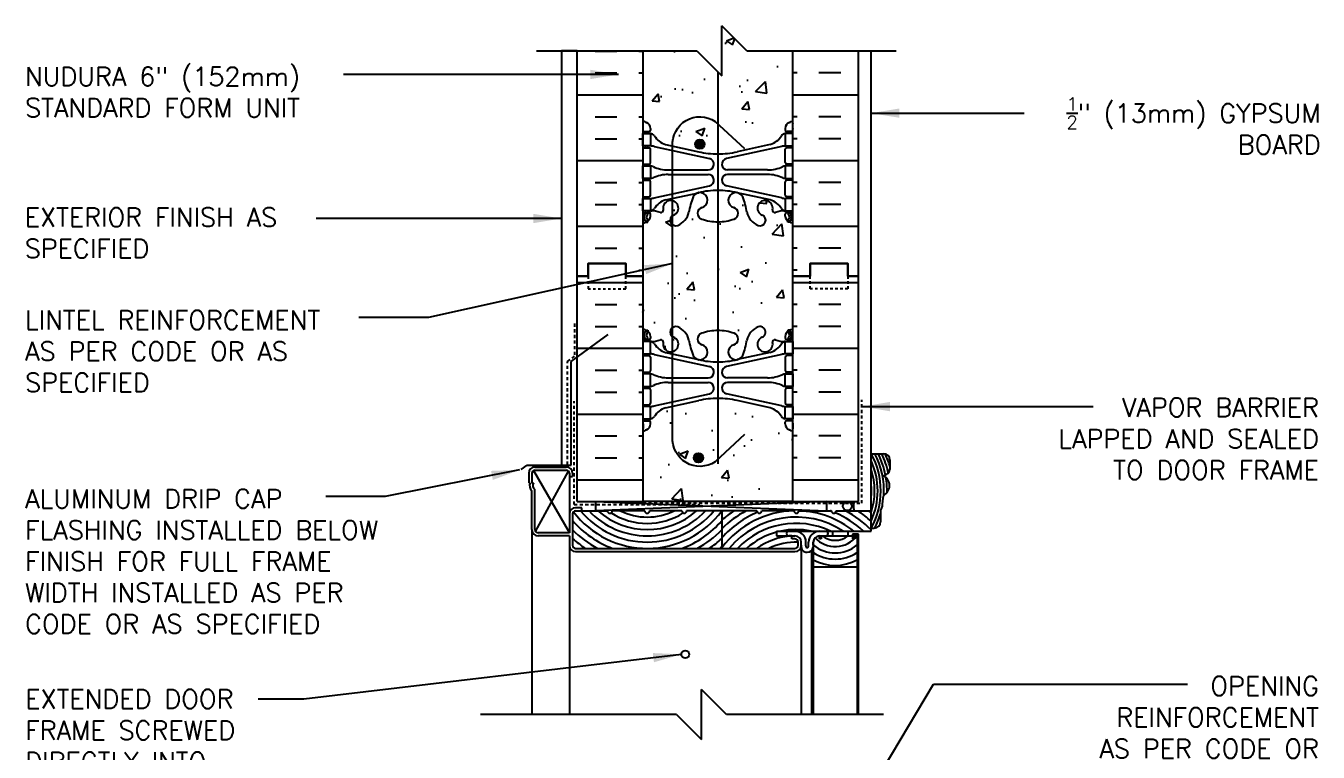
# Model space of a CAD drawing. Header units: inches. Extents: x 423 to 474.7, y 644.2 to 711.3.
# Drawn here: x 423 to 474.6, y 682.2 to 711.3 of the extents above; entities that cross this region are included whole.
import ezdxf

# ---------------------------------------------------------------- set-up
doc = ezdxf.new("R2010")
doc.units = ezdxf.units.IN
doc.header["$LTSCALE"] = 0.5
doc.header["$MEASUREMENT"] = 0
doc.linetypes.add('DASHED2', pattern=[0.375, 0.25, -0.125])
for name, color, linetype in [('HATCH', 12, 'Continuous'), ('line25', 2, 'Continuous'), ('LINE50', 5, 'Continuous'), ('LINE65', 3, 'Continuous'), ('LINE9', 9, 'Continuous'), ('TEXT', 4, 'Continuous'), ('Web_Edge', 9, 'Continuous')]:
    doc.layers.add(name, color=color, linetype=linetype)
doc.styles.add('DIM', font='romans.shx', dxfattribs={"width": 0.7})
doc.styles.add('ROMANS', font='romans.shx', dxfattribs={"height": 1.125})
doc.dimstyles.new('ext_12', dxfattribs={"dimscale": 12, "dimtxt": 0.09375, "dimasz": 0.09375, "dimexe": 0.09375, "dimexo": 0.0625, "dimgap": 0.0625, "dimtad": 1, "dimdec": 1, "dimzin": 3, "dimdsep": 46, "dimlunit": 4, "dimtxsty": 'DIM', "dimcen": 0.09, "dimdle": 0.09375, "dimclrt": 4, "dimadec": 0, "dimazin": 0, "dimtfac": 1, "dimtdec": 1, "dimtmove": 2, "dimatfit": 3, "dimfxl": 1, "dimfrac": 2, "dimtolj": 1, "dimtzin": 0, "dimarcsym": 0})

msp = doc.modelspace()

# ---------------------------------------------------------------- hatches: boundary and pattern name
at = {"layer": 'HATCH'}
h = msp.add_hatch(dxfattribs=at)
h.set_pattern_fill('AR-CONC', color=256, scale=0.5)
h.set_pattern_definition([(50, (0, 0), (3.586301, -0.313761), [0.375, -4.125]), (355, (0, 0), (-0.693757, 3.76096), [0.3, -3.3]), (100.45144, (0.299, -0.026), (2.892544, 3.4472), [0.318701, -3.50571]), (46.1842, (0, 1), (5.336207, -0.827596), [0.5625, -6.1875]), (96.63564, (0.4447, 0.931), (4.67331, 4.870593), [0.47805, -5.25857]), (351.1842, (0, 1), (4.67331, 4.870593), [0.45, -4.95]), (21, (0.5, 0.75), (2.984535, -2.013094), [0.375, -4.125]), (326, (0.5, 0.75), (1.216577, 3.62575), [0.3, -3.3]), (71.45144, (0.7487, 0.5822), (4.201112, 1.612656), [0.318701, -3.50571]), (37.5, (0, 0), (0.0607993, 1.6644693), [0, -3.26, 0, -3.35, 0, -3.3125]), (7.5, (0, 0), (1.3153477, 1.9720586), [0, -1.91, 0, -3.185, 0, -1.2625]), (327.5, (-1.115, 0), (2.6691122, -0.1127744), [0, -1.25, 0, -3.9, 0, -5.175]), (317.5, (-1.615, 0), (2.915931, 0.500525), [0, -1.625, 0, -2.59, 0, -3.675])])
h.paths.add_polyline_path([(452.735, 648.965), (451.413, 649.255, 0.057795), (450.645, 649.344, 0.057795), (449.877, 649.255), (448.555, 648.965, 0.196323), (448.106, 648.619, -0.188973), (447.95, 648.524), (447.845, 648.524), (447.845, 648.454), (447.893, 648.454, -0.414214), (447.955, 648.391), (447.955, 648.324, -0.317837), (447.788, 648.088, 0.082415), (447.645, 648.009), (447.645, 645.228), (448.598, 645.228), (449.598, 644.228), (449.598, 646.228), (450.598, 645.228), (453.645, 645.228), (453.645, 648.009, 0.082415), (453.502, 648.088, -0.317837), (453.335, 648.324), (453.335, 648.391, -0.414214), (453.398, 648.454), (453.445, 648.454), (453.445, 648.524), (453.34, 648.524, -0.188973), (453.184, 648.619, 0.196323)])
h.paths.add_polyline_path([(453.645, 654.228), (453.645, 656.317, 0.064398), (453.535, 656.383), (453.445, 656.383), (453.445, 656.424, -0.249069), (453.335, 656.631), (453.335, 656.699, -0.414214), (453.398, 656.761), (453.445, 656.761), (453.445, 656.831), (453.34, 656.831, 0.10046), (452.946, 656.774, -0.601435), (452.827, 656.879, 2.182095), (452.417, 656.666, -1), (452.253, 656.258, -0.24438), (451.805, 656.778, 0.053157), (451.639, 657.392, 1.553132), (451.281, 656.968, -0.735593), (451.294, 656.51, -0.082755), (450.645, 656.402, -0.082755), (449.996, 656.51, -0.735593), (450.009, 656.968, 1.553132), (449.651, 657.392, 0.053157), (449.485, 656.778, -0.24438), (449.037, 656.258, -1), (448.873, 656.666, 2.182095), (448.463, 656.879, -0.601435), (448.344, 656.774, 0.10046), (447.95, 656.831), (447.845, 656.831), (447.845, 656.761), (447.893, 656.761, -0.414214), (447.955, 656.699), (447.955, 656.631, -0.249069), (447.845, 656.424), (447.845, 656.383), (447.755, 656.383, 0.064398), (447.645, 656.317), (447.645, 652.139, 0.064398), (447.755, 652.073), (447.845, 652.073), (447.845, 652.031, -0.249069), (447.955, 651.824), (447.955, 651.756, -0.414214), (447.893, 651.694), (447.845, 651.694), (447.845, 651.624), (447.95, 651.624, 0.10046), (448.344, 651.681, -0.601435), (448.463, 651.576, 2.182095), (448.873, 651.789, -1), (449.037, 652.197, -0.24438), (449.485, 651.677, 0.053157), (449.651, 651.063, 1.553132), (450.009, 651.487, -0.735593), (449.996, 651.945, -0.082755), (450.645, 652.053, -0.082755), (451.294, 651.945, -0.735593), (451.281, 651.487, 1.553132), (451.639, 651.063, 0.053157), (451.805, 651.677, -0.24438), (452.253, 652.197, -1), (452.417, 651.789, 2.182095), (452.827, 651.576, -0.601435), (452.946, 651.681, 0.10046), (453.34, 651.624), (453.445, 651.624), (453.445, 651.694), (453.398, 651.694, -0.414214), (453.335, 651.756), (453.335, 651.824, -0.249069), (453.445, 652.031), (453.445, 652.073), (453.535, 652.073, 0.064398), (453.645, 652.139)])
h.paths.add_polyline_path([(453.645, 662.92), (452.801, 662.92), (452.801, 663.483), (452.614, 663.67), (452.364, 663.67), (452.176, 663.483), (452.176, 662.92), (451.551, 662.92), (451.551, 663.483), (451.364, 663.67), (451.114, 663.67), (450.926, 663.483), (450.926, 662.92), (450.53, 662.92), (450.176, 663.274), (450.176, 667.312, 0.022282), (449.877, 667.255), (448.555, 666.965, 0.196323), (448.106, 666.619, -0.188973), (447.95, 666.524), (447.845, 666.524), (447.845, 666.454), (447.893, 666.454, -0.414214), (447.955, 666.391), (447.955, 666.324, -0.317837), (447.788, 666.088, 0.082415), (447.645, 666.009), (447.645, 662.228), (447.645, 660.446, 0.082415), (447.788, 660.367, -0.317837), (447.955, 660.131), (447.955, 660.064, -0.414214), (447.893, 660.001), (447.845, 660.001), (447.845, 659.931), (447.95, 659.931, -0.188973), (448.106, 659.837, 0.196323), (448.555, 659.49), (449.877, 659.2, 0.057795), (450.645, 659.111, 0.057795), (451.413, 659.2), (452.735, 659.49, 0.196323), (453.184, 659.837, -0.188973), (453.34, 659.931), (453.445, 659.931), (453.445, 660.001), (453.398, 660.001, -0.414214), (453.335, 660.064), (453.335, 660.131, -0.317837), (453.502, 660.367, 0.082415), (453.645, 660.446)])
h.paths.add_polyline_path([(447.645, 672.228), (446.958, 672.228), (445.645, 672.228), (445.645, 670.156), (447.145, 662.228), (447.645, 662.228)])
h.paths.add_polyline_path([(452.685, 666.976), (451.413, 667.255, 0.017332), (451.185, 667.301), (451.185, 665.728), (451.435, 665.478), (452.435, 665.478), (452.685, 665.728)], flags=17)
h.paths.add_polyline_path([(453.645, 672.228), (447.645, 672.228), (447.645, 670.139, 0.064398), (447.755, 670.073), (447.845, 670.073), (447.845, 670.031, -0.249069), (447.955, 669.824), (447.955, 669.756, -0.414214), (447.893, 669.694), (447.845, 669.694), (447.845, 669.624), (447.95, 669.624, 0.10046), (448.344, 669.681, -0.601435), (448.463, 669.576, 2.182095), (448.873, 669.789, -1), (449.037, 670.197, -0.24438), (449.485, 669.677, 0.053157), (449.651, 669.063, 1.553132), (450.009, 669.487, -0.735593), (449.996, 669.945, -0.082755), (450.645, 670.053, -0.082755), (451.294, 669.945, -0.735593), (451.281, 669.487, 1.553132), (451.639, 669.063, 0.053157), (451.805, 669.677, -0.24438), (452.253, 670.197, -1), (452.417, 669.789, 2.182095), (452.827, 669.576, -0.601435), (452.946, 669.681, 0.10046), (453.34, 669.624), (453.445, 669.624), (453.445, 669.694), (453.398, 669.694, -0.414214), (453.335, 669.756), (453.335, 669.824, -0.249069), (453.445, 670.031), (453.445, 670.073), (453.535, 670.073, 0.064398), (453.645, 670.139)])
h.paths.add_polyline_path([(453.645, 695.04, 0.082415), (453.502, 695.119, -0.317837), (453.335, 695.354), (453.335, 695.422, -0.414214), (453.398, 695.484), (453.445, 695.484), (453.445, 695.554), (453.34, 695.554, -0.188973), (453.184, 695.649, 0.196323), (452.735, 695.996), (451.413, 696.286, 0.057795), (450.645, 696.375, 0.057795), (449.877, 696.286), (448.555, 695.996, 0.196323), (448.106, 695.649, -0.188973), (447.95, 695.554), (447.845, 695.554), (447.845, 695.484), (447.893, 695.484, -0.414214), (447.955, 695.422), (447.955, 695.354, -0.317837), (447.788, 695.119, 0.082415), (447.645, 695.04), (447.645, 692.258), (453.645, 692.258)])
h.paths.add_polyline_path([(453.645, 701.258), (453.645, 703.347, 0.064398), (453.535, 703.413), (453.445, 703.413), (453.445, 703.455, -0.249069), (453.335, 703.662), (453.335, 703.73, -0.414214), (453.398, 703.792), (453.445, 703.792), (453.445, 703.862), (453.34, 703.862, 0.10046), (452.946, 703.805, -0.601435), (452.827, 703.91, 2.182095), (452.417, 703.697, -1), (452.253, 703.288, -0.24438), (451.805, 703.809, 0.053157), (451.639, 704.423, 1.553132), (451.281, 703.999, -0.735593), (451.294, 703.541, -0.082755), (450.645, 703.433, -0.082755), (449.996, 703.541, -0.735593), (450.009, 703.999, 1.553132), (449.651, 704.423, 0.053157), (449.485, 703.809, -0.24438), (449.037, 703.288, -1), (448.873, 703.697, 2.182095), (448.463, 703.91, -0.601435), (448.344, 703.805, 0.10046), (447.95, 703.862), (447.845, 703.862), (447.845, 703.792), (447.893, 703.792, -0.414214), (447.955, 703.73), (447.955, 703.662, -0.249069), (447.845, 703.455), (447.845, 703.413), (447.755, 703.413, 0.064398), (447.645, 703.347), (447.645, 701.258), (447.645, 699.169, 0.064398), (447.755, 699.103), (447.845, 699.103), (447.845, 699.062, -0.249069), (447.955, 698.854), (447.955, 698.787, -0.414214), (447.893, 698.724), (447.845, 698.724), (447.845, 698.654), (447.95, 698.654, 0.10046), (448.344, 698.712, -0.601435), (448.463, 698.607, 2.182095), (448.873, 698.82, -1), (449.037, 699.228, -0.24438), (449.485, 698.707, 0.053157), (449.651, 698.093, 1.553132), (450.009, 698.518, -0.735593), (449.996, 698.976, -0.082755), (450.645, 699.084, -0.082755), (451.294, 698.976, -0.735593), (451.281, 698.518, 1.553132), (451.639, 698.093, 0.053157), (451.805, 698.707, -0.24438), (452.253, 699.228, -1), (452.417, 698.82, 2.182095), (452.827, 698.607, -0.601435), (452.946, 698.712, 0.10046), (453.34, 698.654), (453.445, 698.654), (453.445, 698.724), (453.398, 698.724, -0.414214), (453.335, 698.787), (453.335, 698.854, -0.249069), (453.445, 699.062), (453.445, 699.103), (453.535, 699.103, 0.064398), (453.645, 699.169)])
h.paths.add_polyline_path([(453.645, 710.258), (451.801, 710.258), (450.801, 711.258), (450.801, 709.258), (449.801, 710.258), (447.645, 710.258), (447.645, 707.477, 0.082415), (447.788, 707.398, -0.317837), (447.955, 707.162), (447.955, 707.095, -0.414214), (447.893, 707.032), (447.845, 707.032), (447.845, 706.962), (447.95, 706.962, -0.188973), (448.106, 706.867, 0.196323), (448.555, 706.521), (449.877, 706.23, 0.057795), (450.645, 706.141, 0.057795), (451.413, 706.23), (452.735, 706.521, 0.196323), (453.184, 706.867, -0.188973), (453.34, 706.962), (453.445, 706.962), (453.445, 707.032), (453.398, 707.032, -0.414214), (453.335, 707.095), (453.335, 707.162, -0.317837), (453.502, 707.398, 0.082415), (453.645, 707.477)])
h = msp.add_hatch(dxfattribs=at)
h.set_pattern_fill('INSUL', color=256, scale=7, style=0)
h.set_pattern_definition([(0, (-2478.5165, 304.2487), (0, 2.625), []), (0, (-2478.5165, 305.1237), (0, 2.625), [0.875, -0.875]), (0, (-2478.5165, 305.9987), (0, 2.625), [0.875, -0.875])])
h.paths.add_polyline_path([(447.645, 710.258), (445.02, 710.258), (445.02, 701.258), (445.458, 701.258), (445.458, 701.758), (446.958, 701.758), (446.958, 701.258), (447.645, 701.258)])
h = msp.add_hatch(dxfattribs=at)
h.set_pattern_fill('INSUL', color=256, scale=7, style=0)
h.set_pattern_definition([(180, (3379.8066, 304.2487), (0, 2.625), []), (180, (3379.8066, 305.1237), (0, 2.625), [0.875, -0.875]), (180, (3379.8066, 305.9987), (0, 2.625), [0.875, -0.875])])
h.paths.add_polyline_path([(456.27, 710.258), (453.645, 710.258), (453.645, 701.258), (454.333, 701.258), (454.333, 701.758), (455.833, 701.758), (455.833, 701.258), (456.27, 701.258)])
h = msp.add_hatch(dxfattribs=at)
h.set_pattern_fill('INSUL', color=256, scale=7, style=0)
h.set_pattern_definition([(0, (-2478.5165, 286.2487), (0, 2.625), []), (0, (-2478.5165, 287.1237), (0, 2.625), [0.875, -0.875]), (0, (-2478.5165, 287.9987), (0, 2.625), [0.875, -0.875])])
h.paths.add_polyline_path([(445.02, 692.258), (447.645, 692.258), (447.645, 701.258), (446.958, 701.258), (446.958, 701.758), (445.458, 701.758), (445.458, 701.258), (445.02, 701.258)])
h = msp.add_hatch(dxfattribs=at)
h.set_pattern_fill('INSUL', color=256, scale=7, style=0)
h.set_pattern_definition([(180, (3379.8066, 286.2487), (0, 2.625), []), (180, (3379.8066, 287.1237), (0, 2.625), [0.875, -0.875]), (180, (3379.8066, 287.9987), (0, 2.625), [0.875, -0.875])])
h.paths.add_polyline_path([(453.645, 692.258), (456.27, 692.258), (456.27, 701.258), (455.833, 701.258), (455.833, 701.758), (454.333, 701.758), (454.333, 701.258), (453.645, 701.258)])
at = {"layer": 'LINE65'}
for points in [[(450.114, 706.532, 1), (449.739, 706.532, 1)], [(450.055, 693.998, 1), (449.68, 693.998, 1)]]:
    msp.add_hatch(color=256, dxfattribs=at).paths.add_polyline_path(points)

# ---------------------------------------------------------------- linework, layer by layer
at = {"layer": 'HATCH', "color": 6, "linetype": 'DASHED2'}
for p, q in [((444.908, 699.362), (444.908, 698.061)), ((444.637, 697.845), (444.908, 698.061)), ((444.637, 693.728), (444.637, 697.845)), ((444.895, 692.133), (444.895, 696.258)), ((456.395, 692.191), (456.395, 696.316)), ((444.895, 692.133), (449.926, 692.133)), ((446.971, 692.191), (456.395, 692.191))]:
    msp.add_line(p, q, dxfattribs=at)
at = {"layer": 'HATCH'}
for p, q in [((443.279, 693.491), (444.708, 691.008)), ((443.359, 691.056), (444.671, 693.472)), ((445.747, 692.258), (454.987, 691.883)), ((454.987, 692.258), (445.747, 691.883))]:
    msp.add_line(p, q, dxfattribs=at)
for centre, radius, start, end in [((454.114, 692.68), 3.043, 330.7919, 29.2081), ((454.114, 692.68), 2.918, 335.54, 24.46), ((454.114, 692.68), 3.168, 356.825, 27.9516), ((454.114, 692.68), 3.293, 11.0243, 26.8034), ((454.114, 692.68), 3.418, 12.0651, 25.7495), ((454.114, 692.68), 3.543, 15.9774, 24.627), ((454.114, 692.68), 2.793, 341.9887, 18.0113), ((454.114, 692.68), 2.668, 354.5984, 5.4016), ((454.114, 692.68), 3.293, 358.8322, 9.4629), ((447.821, 694.093), 3.71, 217.2647, 323.4425), ((447.821, 694.093), 3.46, 219.6927, 320.3073), ((447.821, 694.093), 3.21, 223.5049, 316.4951), ((447.821, 694.093), 2.96, 228.2938, 311.7062), ((447.821, 694.093), 2.71, 237.7067, 302.0927), ((447.821, 694.093), 2.46, 243.9392, 296.0608), ((453.763, 688.174), 3.71, 91.1088, 142.9696), ((453.763, 688.174), 4.21, 118.2115, 134.7082), ((453.763, 688.174), 4.46, 123.7149, 131.6102), ((453.763, 688.174), 4.71, 128.0331, 128.9624), ((453.763, 688.174), 3.96, 112.8027, 138.4099), ((453.763, 688.174), 3.71, 51.3484, 88.184), ((453.763, 688.174), 3.96, 68.9628, 69.5284), ((453.763, 688.174), 3.96, 47.025, 66.6047), ((453.763, 688.174), 4.21, 44.4081, 61.7885), ((453.763, 688.174), 4.46, 47.5981, 56.2851), ((453.763, 688.174), 4.71, 50.3175, 51.9669), ((454.114, 692.68), 3.168, 332.0612, 343.0968), ((447.821, 694.093), 3.96, 220.9881, 249.5281), ((447.821, 694.093), 3.96, 290.4719, 318.8113), ((453.763, 688.174), 3.46, 56.8657, 140.3071), ((453.763, 688.174), 3.21, 64.504, 136.495), ((447.821, 694.093), 4.21, 224.7637, 241.7883), ((447.821, 694.093), 4.46, 227.9163, 236.2849), ((447.821, 694.093), 4.21, 298.2117, 315.0605), ((447.821, 694.093), 4.46, 303.7151, 311.9261), ((453.763, 688.174), 2.96, 105.1263, 131.706), ((453.763, 688.174), 2.71, 93.4175, 125.3682), ((453.763, 688.174), 2.96, 78.1976, 101.8024), ((455.333, 691.564), 1.109, 223.276, 322.0991), ((455.333, 691.564), 0.859, 232.4764, 307.5236), ((447.821, 694.093), 4.71, 231.0139, 231.7393), ((447.821, 694.093), 4.71, 308.0332, 309.2499), ((453.763, 688.174), 2.46, 87.9386, 116.0604), ((455.333, 691.564), 1.359, 229.9163, 310.0837), ((455.333, 691.564), 1.609, 237.0538, 302.9462), ((455.333, 691.564), 1.859, 241.9196, 298.0804), ((455.333, 691.564), 2.109, 245.4864, 246.3105), ((455.333, 691.564), 2.109, 293.6895, 294.5136)]:
    msp.add_arc(centre, radius, start, end, dxfattribs=at)
at = {"layer": 'line25'}
for p, q in [((447.645, 710.258), (447.645, 701.258)), ((453.645, 701.258), (453.645, 710.258)), ((447.645, 701.258), (447.645, 692.258)), ((453.645, 692.258), (453.645, 701.258))]:
    msp.add_line(p, q, dxfattribs=at)
at = {"layer": 'LINE50'}
for p, q in [((445.02, 701.258), (445.02, 710.258)), ((456.27, 701.258), (456.27, 710.258)), ((445.02, 692.258), (445.02, 701.258)), ((456.27, 692.258), (456.27, 701.258)), ((445.02, 692.258), (447.645, 692.258)), ((453.645, 692.258), (456.27, 692.258))]:
    msp.add_line(p, q, dxfattribs=at)
for points in [[(445.02, 701.258), (445.458, 701.258), (445.458, 701.758), (446.958, 701.758), (446.958, 701.258), (447.645, 701.258)], [(447.645, 701.258), (446.958, 701.258), (446.958, 701.758), (445.458, 701.758), (445.458, 701.258), (445.02, 701.258)], [(456.27, 701.258), (455.833, 701.258), (455.833, 701.758), (454.333, 701.758), (454.333, 701.258), (453.645, 701.258)], [(453.645, 701.258), (454.333, 701.258), (454.333, 701.758), (455.833, 701.758), (455.833, 701.258), (456.27, 701.258)]]:
    msp.add_lwpolyline(points, dxfattribs=at)
at = {"layer": 'LINE65'}
msp.add_line((450.645, 709.415), (450.645, 693.758), dxfattribs=at)
msp.add_lwpolyline([(451.713, 694.927), (450.533, 693.843, -0.623194), (448.834, 694.833), (448.834, 706.454, -0.623194), (450.533, 707.444), (451.713, 706.359)], format="xyb", dxfattribs=at)
for centre in [(449.927, 706.532), (449.868, 693.998)]:
    msp.add_circle(centre, 0.188, dxfattribs=at)
at = {"layer": 'LINE9'}
for p, q in [((450.801, 709.258), (450.801, 711.258)), ((451.801, 710.258), (450.801, 711.258)), ((443.395, 710.258), (449.801, 710.258)), ((445.02, 710.258), (444.395, 710.258)), ((444.395, 710.258), (444.395, 693.633)), ((449.801, 710.258), (450.801, 709.258)), ((451.801, 710.258), (457.77, 710.258)), ((456.77, 691.071), (456.77, 710.258)), ((444.781, 697.851), (446.264, 698.924)), ((444.781, 693.701), (444.781, 697.851)), ((456.77, 694.165), (457.27, 694.165)), ((457.52, 693.915), (457.52, 693.531)), ((442.776, 693.533), (443.019, 693.701)), ((443.019, 693.701), (444.781, 693.701)), ((443.083, 693.383), (443.083, 693.008)), ((443.208, 693.383), (443.208, 693.008)), ((443.333, 693.633), (444.583, 693.633)), ((443.333, 693.508), (444.583, 693.508)), ((444.708, 693.383), (444.708, 693.258)), ((444.833, 693.383), (444.833, 693.258)), ((443.134, 693.008), (443.083, 693.008)), ((443.208, 693.008), (443.27, 693.008)), ((444.708, 693.258), (444.833, 693.258)), ((444.708, 693.258), (444.708, 691.758)), ((443.208, 691.133), (443.208, 692.679)), ((443.333, 691.133), (443.333, 692.735)), ((445.747, 692.258), (445.747, 691.883)), ((453.67, 692.258), (447.645, 692.258)), ((454.987, 692.258), (454.987, 691.883)), ((444.708, 691.758), (444.708, 691.008)), ((444.833, 691.758), (444.833, 690.508)), ((445.208, 692.008), (444.958, 692.008)), ((444.958, 691.883), (446.23, 691.883)), ((445.208, 691.883), (445.208, 692.008)), ((447.722, 691.883), (446.419, 691.883)), ((449.206, 691.883), (447.912, 691.883)), ((452.207, 691.883), (449.395, 691.883)), ((450.801, 691.883), (450.801, 690.383)), ((453.691, 691.883), (452.397, 691.883)), ((453.88, 691.883), (455.183, 691.883)), ((455.373, 691.883), (456.77, 691.883)), ((457.145, 691.91), (457.145, 691.446)), ((443.208, 691.133), (443.208, 683.743)), ((444.708, 691.008), (443.458, 691.008)), ((444.708, 690.883), (443.458, 690.883)), ((444.708, 690.883), (444.708, 690.508)), ((452.99, 691.071), (456.77, 691.071)), ((452.99, 691.071), (452.99, 690.883)), ((452.99, 690.883), (453.601, 690.883)), ((453.601, 690.883), (453.476, 690.883)), ((453.478, 691.071), (453.726, 691.071)), ((453.601, 690.758), (453.601, 690.883)), ((453.601, 690.883), (453.726, 690.883)), ((453.726, 690.758), (453.601, 690.758)), ((454.708, 691.071), (454.958, 691.071)), ((454.708, 690.883), (454.958, 690.883)), ((454.708, 690.883), (456.02, 690.883)), ((454.708, 690.758), (454.708, 690.883)), ((454.77, 690.758), (454.708, 690.758)), ((454.77, 690.883), (454.77, 690.758)), ((455.22, 691.071), (455.22, 690.883)), ((455.835, 691.071), (455.835, 690.883)), ((456.02, 690.946), (456.02, 690.758)), ((456.27, 690.946), (456.02, 690.946)), ((456.02, 690.758), (456.083, 690.758)), ((456.083, 690.883), (456.208, 690.883)), ((456.083, 690.883), (456.083, 690.758)), ((456.208, 690.883), (456.208, 688.429)), ((456.208, 690.883), (456.208, 683.743)), ((456.27, 683.743), (456.27, 690.946)), ((456.77, 691.196), (456.895, 691.196)), ((444.708, 690.508), (444.708, 683.743)), ((444.958, 690.383), (453.726, 690.383)), ((444.958, 690.258), (453.726, 690.258)), ((453.851, 690.508), (453.851, 690.633)), ((453.851, 690.508), (453.851, 690.633)), ((453.973, 690.469), (453.973, 683.743)), ((453.976, 690.508), (453.976, 690.633)), ((454.161, 690.479), (454.164, 690.633)), ((454.272, 690.479), (454.27, 690.633)), ((454.395, 683.743), (454.395, 690.303)), ((454.458, 690.508), (454.458, 690.633)), ((454.458, 690.633), (454.458, 683.743)), ((456.208, 689.633), (454.458, 689.633)), ((449.989, 682.743), (449.989, 684.743)), ((450.989, 683.743), (449.989, 684.743)), ((448.989, 683.743), (441.16, 683.743)), ((448.989, 683.743), (449.989, 682.743)), ((457.27, 683.743), (450.989, 683.743))]:
    msp.add_line(p, q, dxfattribs=at)
at = {"layer": 'LINE9', "linetype": 'DASHED2', "ltscale": 0.15}
for points in [[(445.458, 701.258), (445.458, 701.258), (445.458, 700.758), (446.958, 700.758), (446.958, 701.258), (446.958, 701.258)], [(445.458, 701.258), (445.458, 701.258), (445.458, 700.758), (446.958, 700.758), (446.958, 701.258), (446.958, 701.258)], [(455.833, 701.258), (455.833, 701.258), (455.833, 700.758), (454.333, 700.758), (454.333, 701.258), (454.333, 701.258)], [(455.833, 701.258), (455.833, 701.258), (455.833, 700.758), (454.333, 700.758), (454.333, 701.258), (454.333, 701.258)]]:
    msp.add_lwpolyline(points, dxfattribs=at)
at = {"layer": 'LINE9'}
for centre, radius in [((455.817, 692.071), 0.178), ((449.34, 686.15), 0.156)]:
    msp.add_circle(centre, radius, dxfattribs=at)
for centre, radius, start, end in [((457.27, 693.915), 0.25, 0, 90), ((443.333, 693.383), 0.25, 90, 180), ((443.333, 693.383), 0.125, 90, 180), ((444.583, 693.383), 0.25, 0, 90), ((444.583, 693.383), 0.125, 0, 90), ((457.22, 693.588), 0.305, 279.3716, 349.3541), ((457.061, 692.894), 0.445, 298.0452, 61.9548), ((443.449, 692.906), 0.331, 161.963, 223.1991), ((443.449, 692.906), 0.206, 150.1879, 235.6091), ((456.632, 692.068), 0.571, 160.4813, 198.8273), ((458.831, 692.047), 1.626, 163.7963, 180.329), ((444.958, 691.758), 0.25, 90, 180), ((444.958, 691.758), 0.125, 90, 180), ((446.325, 691.883), 0.0947, 180, 0), ((447.817, 691.883), 0.0947, 180, 0), ((449.301, 691.883), 0.0947, 180, 0), ((452.302, 691.883), 0.0947, 180, 0), ((453.786, 691.883), 0.0947, 180, 0), ((455.278, 691.883), 0.0947, 180, 0), ((457.025, 692.045), 0.181, 311.6431, 357.7617), ((456.895, 691.446), 0.25, 270, 0), ((443.458, 691.133), 0.25, 180, 270), ((443.458, 691.133), 0.125, 180, 270), ((453.477, 690.977), 0.0938, 89.4229, 269.4229), ((453.726, 690.633), 0.438, 0, 90), ((453.726, 690.633), 0.25, 0, 90), ((453.726, 690.633), 0.125, 0, 90), ((454.708, 690.633), 0.438, 90, 180), ((454.708, 690.633), 0.25, 90, 180), ((454.957, 690.977), 0.0938, 270.5771, 90.5771), ((444.958, 690.508), 0.25, 180, 270), ((444.958, 690.508), 0.125, 180, 270), ((453.726, 690.508), 0.125, 270, 0), ((453.726, 690.508), 0.25, 270, 0), ((454.217, 690.47), 0.244, 170.8993, 270), ((454.217, 690.47), 0.0562, 170.8993, 270), ((454.217, 690.47), 0.0562, 270, 9.1007), ((454.217, 690.47), 0.244, 270, 350.8993)]:
    msp.add_arc(centre, radius, start, end, dxfattribs=at)
at = {"layer": 'Web_Edge'}
for p, q in [((447.655, 707.152), (447.655, 707.338)), ((453.635, 707.152), (453.635, 707.338)), ((447.645, 707.032), (447.893, 707.032)), ((447.755, 706.962), (447.755, 707.032)), ((447.845, 706.962), (447.845, 707.032)), ((447.955, 707.162), (447.955, 707.095)), ((453.335, 707.162), (453.335, 707.095)), ((453.645, 707.032), (453.398, 707.032)), ((453.445, 706.962), (453.445, 707.032)), ((453.535, 706.962), (453.535, 707.032)), ((447.645, 706.392), (447.893, 706.392)), ((447.755, 706.392), (447.755, 706.462)), ((447.845, 706.392), (447.845, 706.462)), ((447.955, 705.795), (447.955, 706.33)), ((448.094, 706.438), (450.305, 705.957)), ((448.555, 706.521), (449.877, 706.23)), ((453.196, 706.438), (450.985, 705.957)), ((452.735, 706.521), (451.413, 706.23)), ((453.335, 705.795), (453.335, 706.33)), ((453.645, 706.392), (453.398, 706.392)), ((453.445, 706.392), (453.445, 706.462)), ((453.535, 706.392), (453.535, 706.462)), ((447.645, 705.732), (447.893, 705.732)), ((447.755, 705.662), (447.755, 705.732)), ((447.845, 705.662), (447.845, 705.732)), ((453.645, 705.732), (453.398, 705.732)), ((453.445, 705.662), (453.445, 705.732)), ((453.535, 705.662), (453.535, 705.732)), ((448.66, 705.502), (450.256, 705.502)), ((448.66, 705.322), (450.256, 705.322)), ((452.63, 705.502), (451.034, 705.502)), ((452.63, 705.322), (451.034, 705.322)), ((447.645, 705.092), (447.893, 705.092)), ((447.755, 705.092), (447.755, 705.162)), ((447.845, 705.092), (447.845, 705.162)), ((447.955, 704.495), (447.955, 705.03)), ((448.094, 704.386), (450.305, 704.867)), ((453.196, 704.386), (450.985, 704.867)), ((453.335, 704.495), (453.335, 705.03)), ((453.645, 705.092), (453.398, 705.092)), ((453.445, 705.092), (453.445, 705.162)), ((453.535, 705.092), (453.535, 705.162)), ((447.645, 704.432), (447.893, 704.432)), ((447.755, 704.362), (447.755, 704.432)), ((447.845, 704.362), (447.845, 704.432)), ((448.555, 704.303), (449.877, 704.594)), ((452.735, 704.303), (451.413, 704.594)), ((453.645, 704.432), (453.398, 704.432)), ((453.445, 704.362), (453.445, 704.432)), ((453.535, 704.362), (453.535, 704.432)), ((447.645, 703.792), (447.893, 703.792)), ((447.645, 703.692), (447.687, 703.692)), ((447.755, 703.792), (447.755, 703.862)), ((447.845, 703.792), (447.845, 703.862)), ((447.955, 703.662), (447.955, 703.73)), ((453.335, 703.662), (453.335, 703.73)), ((453.645, 703.792), (453.398, 703.792)), ((453.445, 703.792), (453.445, 703.862)), ((453.535, 703.792), (453.535, 703.862)), ((453.645, 703.692), (453.603, 703.692)), ((447.755, 703.413), (447.845, 703.413)), ((447.845, 703.413), (447.845, 703.455)), ((453.445, 703.413), (453.445, 703.455)), ((453.535, 703.413), (453.445, 703.413)), ((447.755, 699.103), (447.845, 699.103)), ((447.845, 699.103), (447.845, 699.062)), ((453.535, 699.103), (453.445, 699.103)), ((453.445, 699.103), (453.445, 699.062)), ((447.645, 698.824), (447.687, 698.824)), ((447.645, 698.724), (447.893, 698.724)), ((447.755, 698.724), (447.755, 698.654)), ((447.845, 698.724), (447.845, 698.654)), ((447.955, 698.854), (447.955, 698.787)), ((453.335, 698.854), (453.335, 698.787)), ((453.645, 698.724), (453.398, 698.724)), ((453.445, 698.724), (453.445, 698.654)), ((453.535, 698.724), (453.535, 698.654)), ((453.645, 698.824), (453.603, 698.824)), ((447.645, 698.084), (447.893, 698.084)), ((447.755, 698.154), (447.755, 698.084)), ((447.845, 698.154), (447.845, 698.084)), ((447.955, 698.022), (447.955, 697.487)), ((448.094, 698.131), (450.305, 697.649)), ((448.555, 698.213), (449.877, 697.923)), ((453.196, 698.131), (450.985, 697.649)), ((452.735, 698.213), (451.413, 697.923)), ((453.335, 698.022), (453.335, 697.487)), ((453.645, 698.084), (453.398, 698.084)), ((453.445, 698.154), (453.445, 698.084)), ((453.535, 698.154), (453.535, 698.084)), ((447.645, 697.424), (447.893, 697.424)), ((447.755, 697.424), (447.755, 697.354)), ((447.845, 697.424), (447.845, 697.354)), ((453.645, 697.424), (453.398, 697.424)), ((453.445, 697.424), (453.445, 697.354)), ((453.535, 697.424), (453.535, 697.354)), ((448.66, 697.194), (450.256, 697.194)), ((448.66, 697.014), (450.256, 697.014)), ((452.63, 697.194), (451.034, 697.194)), ((452.63, 697.014), (451.034, 697.014)), ((447.645, 696.784), (447.893, 696.784)), ((447.755, 696.854), (447.755, 696.784)), ((447.845, 696.854), (447.845, 696.784)), ((447.955, 696.722), (447.955, 696.187)), ((448.094, 696.078), (450.305, 696.56)), ((453.196, 696.078), (450.985, 696.56)), ((453.335, 696.722), (453.335, 696.187)), ((453.645, 696.784), (453.398, 696.784)), ((453.445, 696.854), (453.445, 696.784)), ((453.535, 696.854), (453.535, 696.784)), ((447.645, 696.124), (447.893, 696.124)), ((447.755, 696.124), (447.755, 696.054)), ((447.845, 696.124), (447.845, 696.054)), ((448.555, 695.996), (449.877, 696.286)), ((452.735, 695.996), (451.413, 696.286)), ((453.645, 696.124), (453.398, 696.124)), ((453.445, 696.124), (453.445, 696.054)), ((453.535, 696.124), (453.535, 696.054)), ((447.645, 695.484), (447.893, 695.484)), ((447.655, 695.364), (447.655, 695.178)), ((447.755, 695.554), (447.755, 695.484)), ((447.845, 695.554), (447.845, 695.484)), ((447.955, 695.354), (447.955, 695.422)), ((453.335, 695.354), (453.335, 695.422)), ((453.645, 695.484), (453.398, 695.484)), ((453.445, 695.554), (453.445, 695.484)), ((453.535, 695.554), (453.535, 695.484)), ((453.635, 695.364), (453.635, 695.178))]:
    msp.add_line(p, q, dxfattribs=at)
for points in [[(447.65, 706.962), (447.95, 706.962), (447.95, 706.462), (447.65, 706.462)], [(453.64, 706.962), (453.34, 706.962), (453.34, 706.462), (453.64, 706.462)], [(447.65, 705.662), (447.95, 705.662), (447.95, 705.162), (447.65, 705.162)], [(453.64, 705.662), (453.34, 705.662), (453.34, 705.162), (453.64, 705.162)], [(447.65, 704.362), (447.95, 704.362), (447.95, 703.862), (447.65, 703.862)], [(453.64, 704.362), (453.34, 704.362), (453.34, 703.862), (453.64, 703.862)], [(447.65, 698.154), (447.95, 698.154), (447.95, 698.654), (447.65, 698.654)], [(453.64, 698.154), (453.34, 698.154), (453.34, 698.654), (453.64, 698.654)], [(447.65, 696.854), (447.95, 696.854), (447.95, 697.354), (447.65, 697.354)], [(453.64, 696.854), (453.34, 696.854), (453.34, 697.354), (453.64, 697.354)], [(447.65, 695.554), (447.95, 695.554), (447.95, 696.054), (447.65, 696.054)], [(453.64, 695.554), (453.34, 695.554), (453.34, 696.054), (453.64, 696.054)]]:
    msp.add_lwpolyline(points, close=True, dxfattribs=at)
for centre, radius, start, end in [((447.955, 707.869), 0.5, 231.6833, 250.5288), ((447.955, 707.869), 0.6, 238.8907, 238.927), ((447.635, 707.338), 0.02, 360, 58.927), ((447.705, 707.162), 0.25, 0, 70.5288), ((453.585, 707.162), 0.25, 109.4712, 180), ((453.335, 707.869), 0.5, 289.4712, 308.3167), ((453.655, 707.338), 0.02, 121.073, 180), ((453.335, 707.869), 0.6, 301.073, 301.1093), ((447.635, 707.152), 0.02, 299.988, 360), ((447.893, 707.095), 0.0625, 270, 0), ((447.907, 706.716), 0.25, 37.2777, 80.0823), ((448.754, 707.244), 0.75, 210.155, 254.5838), ((452.536, 707.244), 0.75, 285.4162, 329.845), ((453.383, 706.716), 0.25, 99.9177, 142.7223), ((453.398, 707.095), 0.0625, 180, 270), ((453.655, 707.152), 0.02, 180, 240.012), ((447.893, 706.33), 0.0625, 0, 90), ((447.859, 705.466), 1, 76.4291, 84.7991), ((450.645, 709.498), 3.356, 256.7692, 270), ((450.645, 709.498), 3.356, 270, 283.2308), ((453.431, 705.466), 1, 95.2009, 103.5709), ((453.398, 706.33), 0.0625, 90, 180), ((447.893, 705.795), 0.0625, 270, 0), ((450.256, 705.732), 0.23, 270, 77.6055), ((451.034, 705.732), 0.23, 102.3945, 270), ((453.398, 705.795), 0.0625, 180, 270), ((447.946, 705.443), 0.219, 60.4937, 88.92), ((447.946, 705.443), 0.219, 60.4937, 88.92), ((447.946, 705.381), 0.219, 271.08, 299.5063), ((448.69, 707.102), 1.6, 246.5673, 268.9203), ((448.69, 707.102), 1.6, 246.5673, 268.9203), ((448.69, 703.722), 1.6, 91.0797, 113.4327), ((450.256, 705.092), 0.23, 282.3945, 90), ((451.034, 705.092), 0.23, 90, 257.6055), ((452.6, 707.102), 1.6, 271.0797, 293.4327), ((452.6, 707.102), 1.6, 271.0797, 293.4327), ((452.6, 703.722), 1.6, 66.5673, 88.9203), ((453.344, 705.443), 0.219, 91.08, 119.5063), ((453.344, 705.443), 0.219, 91.08, 119.5063), ((453.344, 705.381), 0.219, 240.4937, 268.92), ((447.893, 705.03), 0.0625, 0, 90), ((450.645, 701.327), 3.356, 90, 103.2308), ((450.645, 701.327), 3.356, 76.7692, 90), ((453.398, 705.03), 0.0625, 90, 180), ((447.893, 704.495), 0.0625, 270, 0), ((447.859, 705.358), 1, 275.2009, 283.5709), ((448.754, 703.58), 0.75, 105.4162, 149.845), ((448.76, 703.98), 0.305, 291.8037, 193.3205), ((452.448, 703.338), 3, 158.8016, 170.9727), ((449.927, 704.292), 0.305, 285.7253, 154.6218), ((451.364, 704.292), 0.305, 25.3782, 254.2747), ((448.842, 703.338), 3, 9.0273, 21.1984), ((452.53, 703.98), 0.305, 346.6795, 248.1963), ((452.536, 703.58), 0.75, 30.155, 74.5838), ((453.431, 705.358), 1, 256.4291, 264.7991), ((453.398, 704.495), 0.0625, 180, 270), ((447.687, 703.672), 0.02, 345.8459, 90), ((447.949, 703.608), 0.25, 137.5391, 219.8855), ((447.798, 703.746), 0.045, 317.5391, 137.5391), ((447.705, 703.662), 0.25, 289.4712, 360), ((447.949, 703.608), 0.16, 137.5391, 219.9999), ((447.893, 703.73), 0.0625, 360, 90), ((447.907, 704.108), 0.25, 279.9177, 322.7223), ((448.006, 702.864), 1, 70.0933, 93.2121), ((448.376, 703.889), 0.09, 251.1349, 13.3205), ((448.955, 703.493), 0.22, 111.8037, 291.8037), ((448.76, 703.98), 0.745, 291.8037, 346.7348), ((450.074, 703.768), 0.24, 105.7253, 251.077), ((451.216, 703.768), 0.24, 288.923, 74.2747), ((452.53, 703.98), 0.745, 193.2652, 248.1963), ((452.335, 703.493), 0.22, 248.1963, 68.1963), ((452.914, 703.889), 0.09, 166.6795, 288.8651), ((453.284, 702.864), 1, 86.7879, 109.9067), ((453.383, 704.108), 0.25, 217.2777, 260.0823), ((453.398, 703.73), 0.0625, 90, 180), ((453.585, 703.662), 0.25, 180, 250.5288), ((453.493, 703.746), 0.045, 42.4609, 222.4609), ((453.341, 703.608), 0.16, 320.0001, 42.4609), ((453.341, 703.608), 0.25, 320.1145, 42.4609), ((453.603, 703.672), 0.02, 90, 194.1541), ((447.955, 702.955), 0.6, 114.9252, 121.1093), ((447.955, 702.955), 0.5, 109.4712, 128.3167), ((447.694, 703.517), 0.02, 294.9252, 19.2084), ((447.791, 703.477), 0.045, 218.552, 40.8121), ((450.645, 705.433), 2, 251.077, 270), ((450.645, 705.433), 2, 270, 288.923), ((453.499, 703.477), 0.045, 139.1879, 321.448), ((453.335, 702.955), 0.5, 51.6833, 70.5288), ((453.596, 703.517), 0.02, 160.7916, 245.0748), ((453.335, 702.955), 0.6, 58.8907, 65.0748), ((447.955, 699.562), 0.5, 231.6833, 250.5288), ((447.955, 699.562), 0.6, 238.8907, 245.0748), ((447.949, 698.909), 0.25, 140.1145, 222.4609), ((447.694, 698.999), 0.02, 340.7916, 65.0748), ((447.791, 699.04), 0.045, 319.1879, 141.448), ((447.705, 698.854), 0.25, 0, 70.5288), ((447.949, 698.909), 0.16, 140.0001, 222.4609), ((448.955, 699.024), 0.22, 68.1963, 248.1963), ((448.76, 698.536), 0.745, 13.2652, 68.1963), ((450.074, 698.749), 0.24, 108.923, 254.2747), ((450.645, 697.084), 2, 90, 108.923), ((450.645, 697.084), 2, 71.077, 90), ((451.216, 698.749), 0.24, 285.7253, 71.077), ((452.53, 698.536), 0.745, 111.8037, 166.7348), ((452.335, 699.024), 0.22, 291.8037, 111.8037), ((453.585, 698.854), 0.25, 109.4712, 180), ((453.499, 699.04), 0.045, 38.552, 220.8121), ((453.341, 698.909), 0.16, 317.5391, 39.9999), ((453.335, 699.562), 0.5, 289.4712, 308.3167), ((453.341, 698.909), 0.25, 317.5391, 39.8855), ((453.596, 698.999), 0.02, 114.9252, 199.2084), ((453.335, 699.562), 0.6, 294.9252, 301.1093), ((447.687, 698.844), 0.02, 270, 14.1541), ((447.798, 698.771), 0.045, 222.4609, 42.4609), ((447.893, 698.787), 0.0625, 270, 0), ((448.006, 699.653), 1, 266.7879, 289.9067), ((447.907, 698.408), 0.25, 37.2777, 80.0823), ((448.754, 698.936), 0.75, 210.155, 254.5838), ((448.376, 698.627), 0.09, 346.6795, 108.8651), ((448.76, 698.536), 0.305, 166.6795, 68.1963), ((452.448, 699.178), 3, 189.0273, 201.1984), ((449.927, 698.224), 0.305, 205.3782, 74.2747), ((451.364, 698.224), 0.305, 105.7253, 334.6218), ((448.842, 699.178), 3, 338.8016, 350.9727), ((452.53, 698.536), 0.305, 111.8037, 13.3205), ((452.536, 698.936), 0.75, 285.4162, 329.845), ((452.914, 698.627), 0.09, 71.1349, 193.3205), ((453.284, 699.653), 1, 250.0933, 273.2121), ((453.383, 698.408), 0.25, 99.9177, 142.7223), ((453.398, 698.787), 0.0625, 180, 270), ((453.493, 698.771), 0.045, 137.5391, 317.5391), ((453.603, 698.844), 0.02, 165.8459, 270), ((447.893, 698.022), 0.0625, 0, 90), ((447.859, 697.159), 1, 76.4291, 84.7991), ((453.431, 697.159), 1, 95.2009, 103.5709), ((453.398, 698.022), 0.0625, 90, 180), ((447.893, 697.487), 0.0625, 270, 0), ((450.645, 701.19), 3.356, 256.7692, 270), ((450.256, 697.424), 0.23, 270, 77.6055), ((450.645, 701.19), 3.356, 270, 283.2308), ((451.034, 697.424), 0.23, 102.3945, 270), ((453.398, 697.487), 0.0625, 180, 270), ((447.946, 697.136), 0.219, 60.4937, 88.92), ((448.69, 698.794), 1.6, 246.5673, 268.9203), ((448.69, 695.415), 1.6, 91.0797, 113.4327), ((448.69, 695.415), 1.6, 91.0797, 113.4327), ((450.256, 696.784), 0.23, 282.3945, 90), ((451.034, 696.784), 0.23, 90, 257.6055), ((452.6, 698.794), 1.6, 271.0797, 293.4327), ((452.6, 695.415), 1.6, 66.5673, 88.9203), ((452.6, 695.415), 1.6, 66.5673, 88.9203), ((453.344, 697.136), 0.219, 91.08, 119.5063), ((447.893, 696.722), 0.0625, 0, 90), ((447.946, 697.073), 0.219, 271.08, 299.5063), ((447.946, 697.073), 0.219, 271.08, 299.5063), ((453.344, 697.073), 0.219, 240.4937, 268.92), ((453.344, 697.073), 0.219, 240.4937, 268.92), ((453.398, 696.722), 0.0625, 90, 180), ((447.893, 696.187), 0.0625, 270, 0), ((447.859, 697.05), 1, 275.2009, 283.5709), ((448.754, 695.273), 0.75, 105.4162, 149.845), ((450.645, 693.019), 3.356, 90, 103.2308), ((450.645, 693.019), 3.356, 76.7692, 90), ((452.536, 695.273), 0.75, 30.155, 74.5838), ((453.431, 697.05), 1, 256.4291, 264.7991), ((453.398, 696.187), 0.0625, 180, 270), ((447.635, 695.364), 0.02, 0, 60.012), ((447.705, 695.354), 0.25, 289.4712, 360), ((447.893, 695.422), 0.0625, 360, 90), ((447.907, 695.801), 0.25, 279.9177, 322.7223), ((453.383, 695.801), 0.25, 217.2777, 260.0823), ((453.398, 695.422), 0.0625, 90, 180), ((453.585, 695.354), 0.25, 180, 250.5288), ((453.655, 695.364), 0.02, 119.988, 180), ((447.635, 695.178), 0.02, 301.073, 0), ((447.955, 694.647), 0.6, 121.073, 121.1093), ((447.955, 694.647), 0.5, 109.4712, 128.3167), ((453.335, 694.647), 0.5, 51.6833, 70.5288), ((453.655, 695.178), 0.02, 180, 238.927), ((453.335, 694.647), 0.6, 58.8907, 58.927)]:
    msp.add_arc(centre, radius, start, end, dxfattribs=at)

# ---------------------------------------------------------------- texts
at = {"layer": 'TEXT', "char_height": 0.75, "style": 'ROMANS'}
for s, insert, width, attachment_point in [('NUDURA 6" (152mm) STANDARD FORM UNIT', (422.947, 708.61), 16.08776, 4), ('\\A1;{\\H0.7x;\\S1/2;}" (13mm) GYPSUM BOARD', (474.737, 708.398), 12.40385, 3), ('EXTERIOR FINISH AS SPECIFIED', (422.933, 702.988), 12.54928, 4), ('LINTEL REINFORCEMENT AS PER CODE OR AS SPECIFIED', (422.948, 699.884), 13.78316, 1), ('VAPOR BARRIER LAPPED AND SEALED TO DOOR FRAME ', (474.67, 696.388), 13.15095, 3), ('ALUMINUM DRIP CAP FLASHING INSTALLED BELOW FINISH FOR FULL FRAME WIDTH INSTALLED AS PER CODE OR AS SPECIFIED', (422.948, 692.74), 16.77089, 1), ('OPENING REINFORCEMENT AS PER CODE OR AS SPECIFIED', (474.67, 685.259), 10.38528, 3), ('EXTENDED DOOR FRAME SCREWED DIRECTLY INTO NUDURA CONCRETE CORE', (422.955, 681.865), 12.54928, 4)]:
    msp.add_mtext(s, dxfattribs=dict(at, insert=insert, width=width, attachment_point=attachment_point))

# ---------------------------------------------------------------- leaders
at = {"layer": 'TEXT'}
for points in [[(446.675, 709.317), (439.419, 709.317), (435.676, 709.317)], [(456.77, 707.771), (462.892, 707.771)], [(444.395, 703.562), (436.229, 703.562), (434.588, 703.562)], [(448.834, 701.763), (439.073, 699.605), (436.296, 699.605)], [(456.395, 696.047), (462.66, 696.047), (465.645, 696.047)], [(442.716, 693.515), (437.341, 692.461), (434.974, 692.461)], [(449.184, 686.15), (434.088, 684.353), (432.268, 684.353)], [(449.977, 669.38), (459.268, 684.959), (469.421, 684.959)]]:
    msp.add_leader(points, dimstyle='ext_12', override={"dimgap": 0.0625, "dimtad": 0}, dxfattribs=at)

doc.saveas('drawing.dxf')
